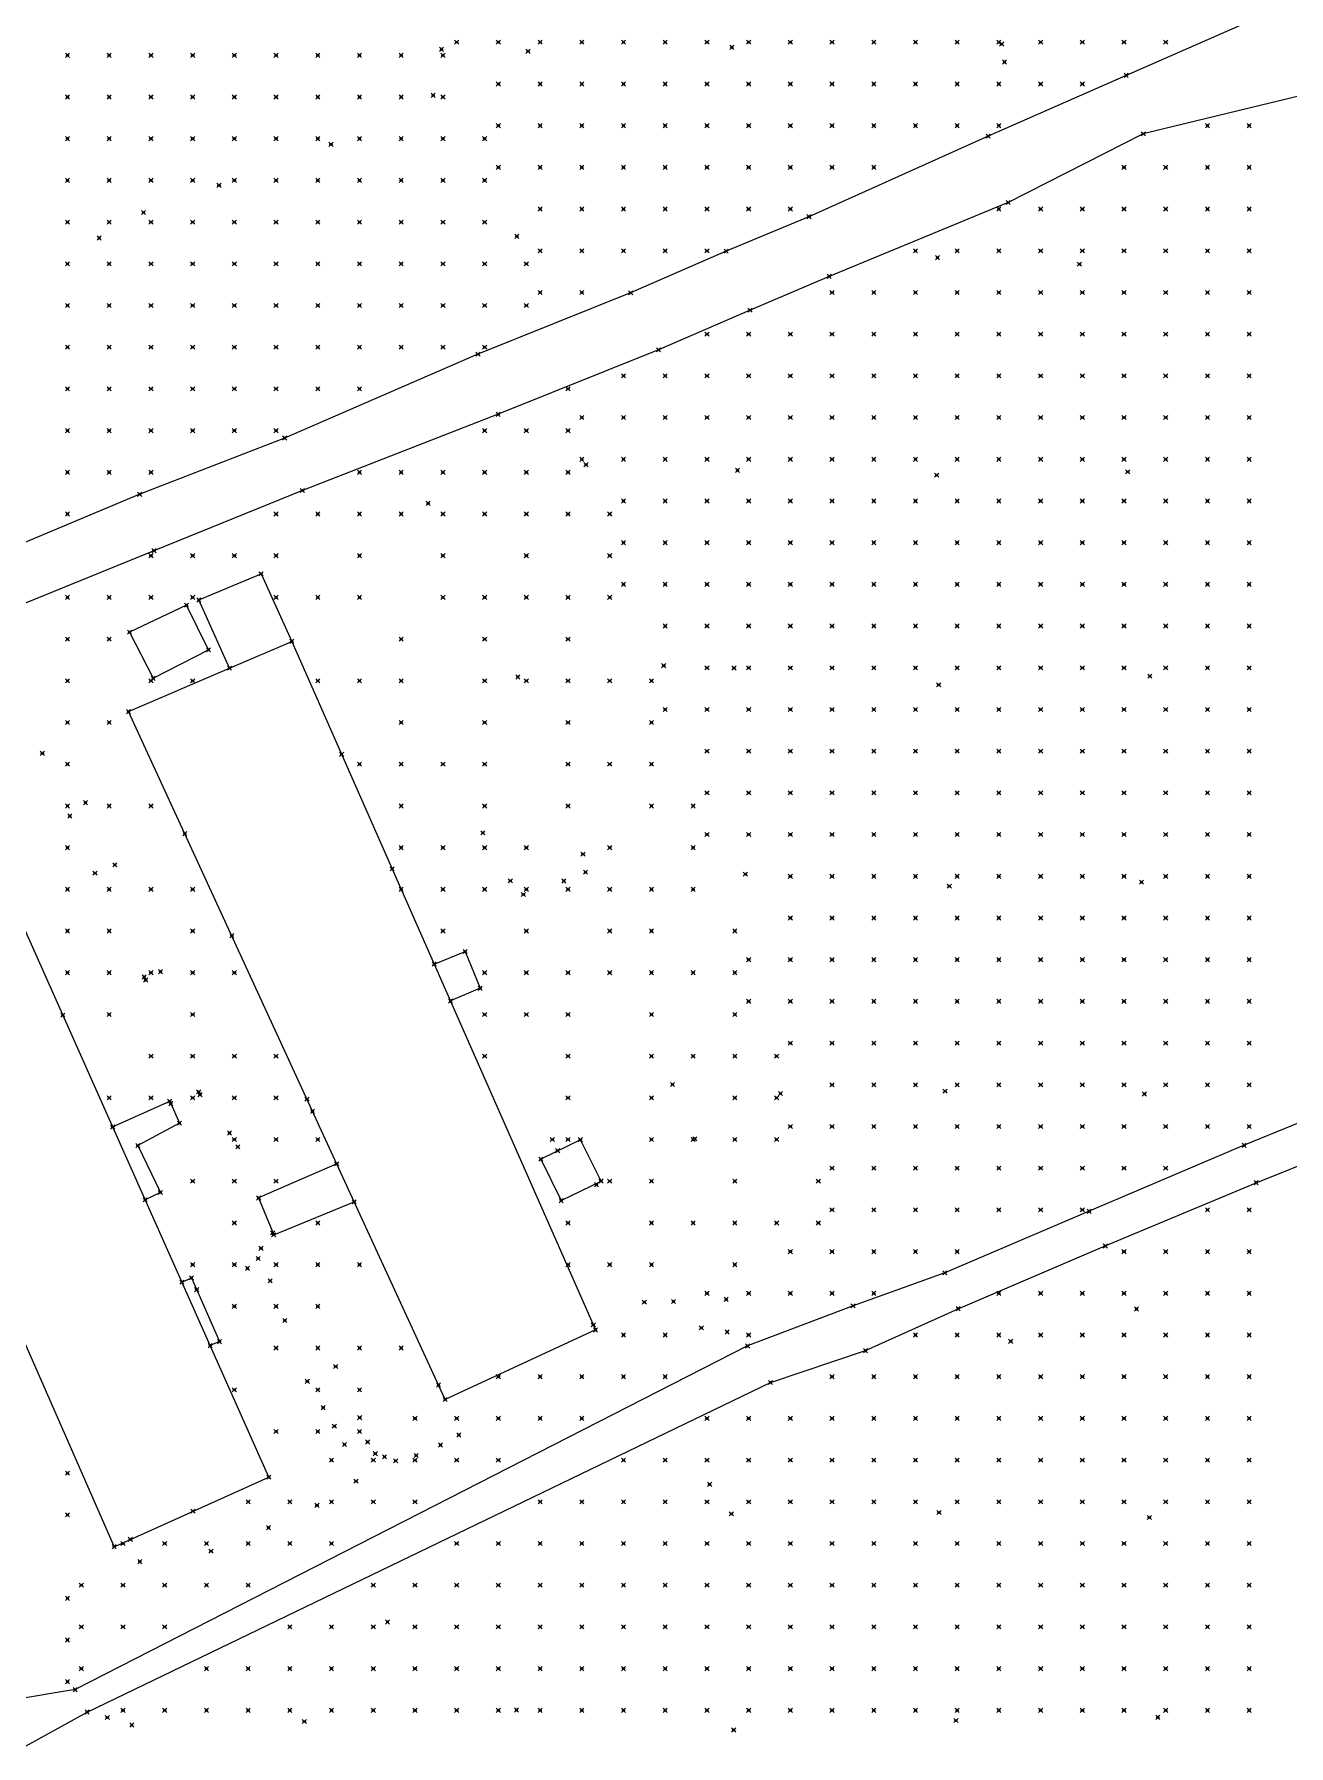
# Model space of a CAD drawing. Header units: metres. Extents: x 441556 to 446409, y 432338 to 461058.
# Drawn here: x 446062.6 to 446152.8, y 433407.8 to 433530.9 of the extents above; entities that cross this region are included whole.
import ezdxf

# ---------------------------------------------------------------- set-up
doc = ezdxf.new("R2010")
doc.units = ezdxf.units.M
doc.header["$MEASUREMENT"] = 0
doc.header["$PDMODE"] = 35
doc.header["$PDSIZE"] = 0.15
for name, color, linetype, lineweight in [('DTM-BRE-RevN_GRP_CAROSABIL', 2, 'Continuous', 0), ('DTM-BRE-RevN_GRP_CONSTRUCTIE', 2, 'Continuous', 0), ('DTM-BRE-RevN_GRP_DRUM DE PIATRA', 2, 'Continuous', 0), ('DTM-NOK-RevN_LIDAR_co_lidar', 91, 'Continuous', 0), ('DTM-NOK-RevN_RTK', 32, 'Continuous', 0)]:
    doc.layers.add(name, color=color, linetype=linetype, lineweight=lineweight)

msp = doc.modelspace()

# ---------------------------------------------------------------- linework, layer by layer
at = {"layer": 'DTM-BRE-RevN_GRP_CAROSABIL'}
for p, q in [((446152.78, 433533.081, 320.42), (446141.085, 433527.954, 319.983)), ((446141.085, 433527.954, 319.983), (446131.169, 433523.584, 319.761)), ((446153.689, 433526.509, 320.333), (446142.323, 433523.751, 320.071)), ((446131.169, 433523.584, 319.761), (446118.279, 433517.793, 319.62)), ((446142.323, 433523.751, 320.071), (446132.601, 433518.811, 319.765)), ((446132.601, 433518.811, 319.765), (446119.732, 433513.499, 319.668)), ((446118.279, 433517.793, 319.62), (446112.32, 433515.308, 319.664)), ((446112.32, 433515.308, 319.664), (446105.453, 433512.317, 319.567)), ((446119.732, 433513.499, 319.668), (446114.042, 433511.07, 319.699)), ((446105.453, 433512.317, 319.567), (446094.476, 433507.902, 319.47)), ((446114.042, 433511.07, 319.699), (446107.459, 433508.221, 319.541)), ((446094.476, 433507.902, 319.47), (446080.57, 433501.873, 319.484)), ((446107.459, 433508.221, 319.541), (446095.924, 433503.58, 319.531)), ((446095.924, 433503.58, 319.531), (446081.851, 433498.099, 319.513)), ((446080.57, 433501.873, 319.484), (446070.151, 433497.828, 319.414)), ((446070.151, 433497.828, 319.414), (446056.482, 433492.107, 319.415)), ((446081.851, 433498.099, 319.513), (446071.179, 433493.767, 319.433)), ((446071.179, 433493.767, 319.433), (446055.849, 433487.529, 319.432))]:
    msp.add_line(p, q, dxfattribs=at)
at = {"layer": 'DTM-BRE-RevN_GRP_CONSTRUCTIE'}
for p, q in [((446074.404, 433490.224, 319.239), (446078.88, 433492.11, 319.175)), ((446078.88, 433492.11, 319.175), (446081.089, 433487.245, 319.017)), ((446073.515, 433489.849, 319.417), (446069.412, 433487.913, 319.102)), ((446075.103, 433486.643, 319.142), (446073.515, 433489.849, 319.417)), ((446076.606, 433485.318, 319.212), (446074.404, 433490.224, 319.239)), ((446069.412, 433487.913, 319.102), (446071.12, 433484.594, 319.152)), ((446071.12, 433484.594, 319.152), (446075.103, 433486.643, 319.142)), ((446076.606, 433485.318, 319.212), (446081.089, 433487.245, 319.017)), ((446081.089, 433487.245, 319.017), (446102.931, 433437.721, 318.862)), ((446069.343, 433482.197, 319.017), (446076.606, 433485.318, 319.212)), ((446092.12, 433432.717, 319.007), (446069.343, 433482.197, 319.017)), ((446079.432, 433427.132, 318.917), (446057.241, 433476.927, 319.186)), ((446046.38, 433472.044, 319.017), (446068.315, 433422.134, 318.977)), ((446091.324, 433464.038, 318.88), (446093.553, 433464.946, 319.03)), ((446093.553, 433464.946, 319.03), (446094.631, 433462.298, 318.87)), ((446094.631, 433462.298, 318.87), (446092.496, 433461.382, 318.911)), ((446068.207, 433452.32, 318.968), (446072.307, 433454.171, 318.818)), ((446072.307, 433454.171, 318.818), (446073.017, 433452.596, 318.968)), ((446073.017, 433452.596, 318.968), (446070.019, 433450.981, 319.058)), ((446070.019, 433450.981, 319.058), (446071.636, 433447.611, 318.958)), ((446101.838, 433451.402, 319.011), (446098.993, 433450.007, 318.981)), ((446103.326, 433448.434, 319.151), (446101.838, 433451.402, 319.011)), ((446098.993, 433450.007, 318.981), (446100.454, 433447.026, 319.081)), ((446084.318, 433449.673, 319.321), (446078.702, 433447.215, 318.991)), ((446071.636, 433447.611, 318.958), (446070.541, 433447.084, 318.93)), ((446100.454, 433447.026, 319.081), (446103.326, 433448.434, 319.151)), ((446078.702, 433447.215, 318.991), (446079.786, 433444.567, 319.081)), ((446079.786, 433444.567, 319.081), (446085.578, 433446.935, 319.23)), ((446073.179, 433441.164, 319.078), (446073.873, 433441.469, 319.018)), ((446073.873, 433441.469, 319.018), (446075.888, 433436.883, 319.128)), ((446102.931, 433437.721, 318.862), (446092.12, 433432.717, 319.007)), ((446075.888, 433436.883, 319.128), (446075.216, 433436.594, 319.123)), ((446068.315, 433422.134, 318.977), (446079.432, 433427.132, 318.917))]:
    msp.add_line(p, q, dxfattribs=at)
at = {"layer": 'DTM-BRE-RevN_GRP_DRUM DE PIATRA'}
for p, q in [((446160.028, 433455.311, 319.243), (446149.573, 433451.001, 319.232)), ((446150.442, 433448.314, 319.228), (446161.612, 433452.781, 319.261)), ((446149.573, 433451.001, 319.232), (446138.432, 433446.254, 319.328)), ((446139.586, 433443.76, 319.334), (446150.442, 433448.314, 319.228)), ((446138.432, 433446.254, 319.328), (446128.055, 433441.825, 319.266)), ((446129.007, 433439.252, 319.262), (446139.586, 433443.76, 319.334)), ((446128.055, 433441.825, 319.266), (446121.451, 433439.455, 319.176)), ((446121.451, 433439.455, 319.176), (446113.865, 433436.569, 319.293)), ((446122.339, 433436.234, 319.216), (446129.007, 433439.252, 319.262)), ((446113.865, 433436.569, 319.293), (446065.508, 433411.851, 319.295)), ((446115.516, 433433.947, 319.263), (446122.339, 433436.234, 319.216)), ((446066.377, 433410.238, 319.343), (446115.516, 433433.947, 319.263)), ((446065.508, 433411.851, 319.295), (446061.074, 433411.107, 319.046)), ((446061.98, 433407.814, 319.103), (446066.377, 433410.238, 319.343))]:
    msp.add_line(p, q, dxfattribs=at)
at = {"layer": 'DTM-NOK-RevN_LIDAR_co_lidar'}
for p in [(446092.946, 433530.339, 319.04), (446095.945, 433530.339, 319.088), (446098.945, 433530.339, 318.973), (446101.944, 433530.339, 318.88), (446104.944, 433530.339, 318.918), (446107.943, 433530.339, 319.019), (446110.942, 433530.339, 319.17), (446113.942, 433530.339, 319.299), (446116.941, 433530.339, 319.461), (446119.94, 433530.339, 319.533), (446122.94, 433530.339, 319.569), (446125.939, 433530.339, 319.65), (446128.939, 433530.339, 319.872), (446131.938, 433530.339, 320.017), (446134.937, 433530.339, 320.144), (446137.937, 433530.339, 320.24), (446140.936, 433530.339, 320.235), (446143.936, 433530.339, 320.219), (446064.961, 433529.401, 319.154), (446067.96, 433529.401, 319.178), (446070.96, 433529.401, 319.145), (446073.959, 433529.401, 319.155), (446076.959, 433529.401, 319.183), (446079.958, 433529.401, 319.068), (446082.957, 433529.401, 318.947), (446085.957, 433529.401, 318.962), (446088.956, 433529.401, 318.969), (446091.956, 433529.401, 318.978), (446095.945, 433527.34, 318.968), (446098.945, 433527.34, 318.897), (446101.944, 433527.34, 318.896), (446104.944, 433527.34, 318.891), (446107.943, 433527.34, 319.087), (446110.942, 433527.34, 319.214), (446113.942, 433527.34, 319.326), (446116.941, 433527.34, 319.395), (446119.94, 433527.34, 319.423), (446122.94, 433527.34, 319.579), (446125.939, 433527.34, 319.691), (446128.939, 433527.34, 319.967), (446131.938, 433527.34, 320.157), (446134.937, 433527.34, 320.192), (446137.937, 433527.34, 320.061), (446064.961, 433526.401, 319.113), (446067.96, 433526.401, 319.096), (446070.96, 433526.401, 319.079), (446073.959, 433526.401, 319.083), (446076.959, 433526.401, 319.09), (446079.958, 433526.401, 318.964), (446082.957, 433526.401, 318.844), (446085.957, 433526.401, 318.854), (446088.956, 433526.401, 318.863), (446091.956, 433526.401, 318.871), (446095.945, 433524.341, 318.906), (446098.945, 433524.341, 318.952), (446101.944, 433524.341, 318.991), (446104.944, 433524.341, 318.972), (446107.943, 433524.341, 319.106), (446110.942, 433524.341, 319.207), (446113.942, 433524.341, 319.416), (446116.941, 433524.341, 319.51), (446119.94, 433524.341, 319.602), (446122.94, 433524.341, 319.91), (446125.939, 433524.341, 319.921), (446128.939, 433524.341, 319.895), (446131.938, 433524.341, 319.827), (446146.935, 433524.341, 320.148), (446149.934, 433524.341, 320.216), (446064.961, 433523.402, 319.045), (446067.96, 433523.402, 319.008), (446070.96, 433523.402, 318.986), (446073.959, 433523.402, 318.99), (446076.959, 433523.402, 318.993), (446079.958, 433523.402, 318.895), (446082.957, 433523.402, 318.768), (446085.957, 433523.402, 318.763), (446088.956, 433523.402, 318.778), (446091.956, 433523.402, 318.799), (446094.955, 433523.402, 318.885), (446095.945, 433521.341, 318.966), (446098.945, 433521.341, 319.03), (446101.944, 433521.341, 319.085), (446104.944, 433521.341, 319.103), (446107.943, 433521.341, 319.148), (446110.942, 433521.341, 319.246), (446113.942, 433521.341, 319.564), (446116.941, 433521.341, 319.816), (446119.94, 433521.341, 319.793), (446122.94, 433521.341, 319.943), (446140.936, 433521.341, 319.911), (446143.936, 433521.341, 320.027), (446146.935, 433521.341, 320.195), (446149.934, 433521.341, 320.358), (446064.961, 433520.403, 319.003), (446067.96, 433520.403, 318.945), (446070.96, 433520.403, 318.89), (446073.959, 433520.403, 318.907), (446076.959, 433520.403, 318.939), (446079.958, 433520.403, 318.893), (446082.957, 433520.403, 318.801), (446085.957, 433520.403, 318.783), (446088.956, 433520.403, 318.807), (446091.956, 433520.403, 318.845), (446094.955, 433520.403, 318.951), (446064.961, 433517.403, 318.863), (446067.96, 433517.403, 318.859), (446070.96, 433517.403, 318.849), (446073.959, 433517.403, 318.891), (446076.959, 433517.403, 318.92), (446079.958, 433517.403, 318.921), (446082.957, 433517.403, 318.904), (446085.957, 433517.403, 318.923), (446088.956, 433517.403, 318.978), (446091.956, 433517.403, 318.984), (446094.955, 433517.403, 318.992), (446098.945, 433518.342, 319.011), (446101.944, 433518.342, 319.076), (446104.944, 433518.342, 319.256), (446107.943, 433518.342, 319.378), (446110.942, 433518.342, 319.582), (446113.942, 433518.342, 319.739), (446116.941, 433518.342, 319.759), (446131.938, 433518.342, 319.755), (446134.937, 433518.342, 319.784), (446137.937, 433518.342, 319.751), (446140.936, 433518.342, 319.743), (446143.936, 433518.342, 319.925), (446146.935, 433518.342, 319.872), (446149.934, 433518.342, 320.092), (446098.945, 433515.342, 319.13), (446101.944, 433515.342, 319.352), (446104.944, 433515.342, 319.541), (446107.943, 433515.342, 319.657), (446110.942, 433515.342, 319.673), (446125.939, 433515.342, 319.731), (446128.939, 433515.342, 319.707), (446131.938, 433515.342, 319.753), (446134.937, 433515.342, 319.638), (446137.937, 433515.342, 319.429), (446140.936, 433515.342, 319.463), (446143.936, 433515.342, 319.561), (446146.935, 433515.342, 319.543), (446149.934, 433515.342, 319.458), (446064.961, 433514.404, 318.743), (446067.96, 433514.404, 318.802), (446070.96, 433514.404, 318.849), (446073.959, 433514.404, 318.901), (446076.959, 433514.404, 318.961), (446079.958, 433514.404, 318.991), (446082.957, 433514.404, 318.995), (446085.957, 433514.404, 319.027), (446088.956, 433514.404, 319.14), (446091.956, 433514.404, 319.173), (446094.955, 433514.404, 319.2), (446097.954, 433514.404, 319.276), (446098.945, 433512.343, 319.565), (446101.944, 433512.343, 319.627), (446119.94, 433512.343, 319.672), (446122.94, 433512.343, 319.703), (446125.939, 433512.343, 319.768), (446128.939, 433512.343, 319.642), (446131.938, 433512.343, 319.509), (446134.937, 433512.343, 319.414), (446137.937, 433512.343, 319.406), (446140.936, 433512.343, 319.425), (446143.936, 433512.343, 319.492), (446146.935, 433512.343, 319.399), (446149.934, 433512.343, 319.352), (446064.961, 433511.404, 318.776), (446067.96, 433511.404, 318.835), (446070.96, 433511.404, 318.886), (446073.959, 433511.404, 318.92), (446076.959, 433511.404, 318.986), (446079.958, 433511.404, 319.049), (446082.957, 433511.404, 319.043), (446085.957, 433511.404, 319.172), (446088.956, 433511.404, 319.438), (446091.956, 433511.404, 319.569), (446094.955, 433511.404, 319.61), (446097.954, 433511.404, 319.598), (446110.942, 433509.344, 319.641), (446113.942, 433509.344, 319.717), (446116.941, 433509.344, 319.706), (446119.94, 433509.344, 319.669), (446122.94, 433509.344, 319.573), (446125.939, 433509.344, 319.436), (446128.939, 433509.344, 319.431), (446131.938, 433509.344, 319.428), (446134.937, 433509.344, 319.444), (446137.937, 433509.344, 319.588), (446140.936, 433509.344, 319.592), (446143.936, 433509.344, 319.505), (446146.935, 433509.344, 319.4), (446149.934, 433509.344, 319.329), (446064.961, 433508.405, 318.839), (446067.96, 433508.405, 318.892), (446070.96, 433508.405, 318.906), (446073.959, 433508.405, 318.989), (446076.959, 433508.405, 319.133), (446079.958, 433508.405, 319.27), (446082.957, 433508.405, 319.378), (446085.957, 433508.405, 319.604), (446088.956, 433508.405, 319.712), (446091.956, 433508.405, 319.681), (446094.955, 433508.405, 319.659), (446104.944, 433506.344, 319.531), (446107.943, 433506.344, 319.528), (446110.942, 433506.344, 319.669), (446113.942, 433506.344, 319.728), (446116.941, 433506.344, 319.596), (446119.94, 433506.344, 319.489), (446122.94, 433506.344, 319.374), (446125.939, 433506.344, 319.3), (446128.939, 433506.344, 319.309), (446131.938, 433506.344, 319.393), (446134.937, 433506.344, 319.474), (446137.937, 433506.344, 319.43), (446140.936, 433506.344, 319.429), (446143.936, 433506.344, 319.444), (446146.935, 433506.344, 319.45), (446149.934, 433506.344, 319.433), (446064.961, 433505.406, 318.979), (446067.96, 433505.406, 319.022), (446070.96, 433505.406, 318.993), (446073.959, 433505.406, 319.237), (446076.959, 433505.406, 319.504), (446079.958, 433505.406, 319.559), (446082.957, 433505.406, 319.637), (446085.957, 433505.406, 319.735), (446100.954, 433505.406, 319.572), (446101.944, 433503.345, 319.538), (446104.944, 433503.345, 319.482), (446107.943, 433503.345, 319.398), (446110.942, 433503.345, 319.415), (446113.942, 433503.345, 319.527), (446116.941, 433503.345, 319.468), (446119.94, 433503.345, 319.43), (446122.94, 433503.345, 319.311), (446125.939, 433503.345, 319.238), (446128.939, 433503.345, 319.202), (446131.938, 433503.345, 319.249), (446134.937, 433503.345, 319.417), (446137.937, 433503.345, 319.386), (446140.936, 433503.345, 319.465), (446143.936, 433503.345, 319.469), (446146.935, 433503.345, 319.465), (446149.934, 433503.345, 319.383), (446064.961, 433502.406, 319.076), (446067.96, 433502.406, 319.144), (446070.96, 433502.406, 319.165), (446073.959, 433502.406, 319.386), (446076.959, 433502.406, 319.576), (446079.958, 433502.406, 319.563), (446094.955, 433502.406, 319.525), (446097.954, 433502.406, 319.514), (446100.954, 433502.406, 319.489), (446101.944, 433500.346, 319.361), (446104.944, 433500.346, 319.251), (446107.943, 433500.346, 319.258), (446110.942, 433500.346, 319.298), (446113.942, 433500.346, 319.371), (446116.941, 433500.346, 319.343), (446119.94, 433500.346, 319.383), (446122.94, 433500.346, 319.278), (446125.939, 433500.346, 319.2), (446128.939, 433500.346, 319.214), (446131.938, 433500.346, 319.236), (446134.937, 433500.346, 319.319), (446137.937, 433500.346, 319.418), (446140.936, 433500.346, 319.471), (446143.936, 433500.346, 319.487), (446146.935, 433500.346, 319.4), (446149.934, 433500.346, 319.329), (446064.961, 433499.407, 319.199), (446067.96, 433499.407, 319.318), (446070.96, 433499.407, 319.34), (446085.957, 433499.407, 319.509), (446088.956, 433499.407, 319.514), (446091.956, 433499.407, 319.484), (446094.955, 433499.407, 319.464), (446097.954, 433499.407, 319.435), (446100.954, 433499.407, 319.34), (446064.961, 433496.408, 319.379), (446079.958, 433496.408, 319.41), (446082.957, 433496.408, 319.445), (446085.957, 433496.408, 319.428), (446088.956, 433496.408, 319.46), (446091.956, 433496.408, 319.45), (446094.955, 433496.408, 319.364), (446097.954, 433496.408, 319.273), (446100.954, 433496.408, 319.181), (446103.953, 433496.408, 319.134), (446104.944, 433497.346, 319.139), (446107.943, 433497.346, 319.203), (446110.942, 433497.346, 319.24), (446113.942, 433497.346, 319.296), (446116.941, 433497.346, 319.334), (446119.94, 433497.346, 319.358), (446122.94, 433497.346, 319.201), (446125.939, 433497.346, 319.166), (446128.939, 433497.346, 319.208), (446131.938, 433497.346, 319.317), (446134.937, 433497.346, 319.393), (446137.937, 433497.346, 319.412), (446140.936, 433497.346, 319.49), (446143.936, 433497.346, 319.463), (446146.935, 433497.346, 319.345), (446149.934, 433497.346, 319.265), (446104.944, 433494.347, 319.123), (446107.943, 433494.347, 319.203), (446110.942, 433494.347, 319.267), (446113.942, 433494.347, 319.255), (446116.941, 433494.347, 319.221), (446119.94, 433494.347, 319.179), (446122.94, 433494.347, 319.162), (446125.939, 433494.347, 319.154), (446128.939, 433494.347, 319.195), (446131.938, 433494.347, 319.265), (446134.937, 433494.347, 319.288), (446137.937, 433494.347, 319.31), (446140.936, 433494.347, 319.369), (446143.936, 433494.347, 319.37), (446146.935, 433494.347, 319.271), (446149.934, 433494.347, 319.133), (446070.96, 433493.408, 319.376), (446073.959, 433493.408, 319.325), (446076.959, 433493.408, 319.304), (446079.958, 433493.408, 319.301), (446085.957, 433493.408, 319.299), (446091.956, 433493.408, 319.34), (446097.954, 433493.408, 319.149), (446103.953, 433493.408, 319.125), (446064.961, 433490.409, 319.348), (446067.96, 433490.409, 319.332), (446070.96, 433490.409, 319.327), (446073.959, 433490.409, 319.379), (446079.958, 433490.409, 319.286), (446082.957, 433490.409, 319.199), (446085.957, 433490.409, 319.187), (446091.956, 433490.409, 319.207), (446094.955, 433490.409, 319.208), (446097.954, 433490.409, 319.118), (446100.954, 433490.409, 319.086), (446103.953, 433490.409, 319.138), (446104.944, 433491.347, 319.169), (446107.943, 433491.347, 319.233), (446110.942, 433491.347, 319.251), (446113.942, 433491.347, 319.263), (446116.941, 433491.347, 319.187), (446119.94, 433491.347, 319.171), (446122.94, 433491.347, 319.185), (446125.939, 433491.347, 319.161), (446128.939, 433491.347, 319.161), (446131.938, 433491.347, 319.191), (446134.937, 433491.347, 319.194), (446137.937, 433491.347, 319.217), (446140.936, 433491.347, 319.26), (446143.936, 433491.347, 319.247), (446146.935, 433491.347, 319.138), (446149.934, 433491.347, 319.037), (446107.943, 433488.348, 319.128), (446110.942, 433488.348, 319.126), (446113.942, 433488.348, 319.232), (446116.941, 433488.348, 319.22), (446119.94, 433488.348, 319.217), (446122.94, 433488.348, 319.198), (446125.939, 433488.348, 319.14), (446128.939, 433488.348, 319.113), (446131.938, 433488.348, 319.139), (446134.937, 433488.348, 319.111), (446137.937, 433488.348, 319.094), (446140.936, 433488.348, 319.133), (446143.936, 433488.348, 319.075), (446146.935, 433488.348, 319.082), (446149.934, 433488.348, 319.035), (446064.961, 433487.409, 319.32), (446067.96, 433487.409, 319.327), (446088.956, 433487.409, 319.141), (446094.955, 433487.409, 319.255), (446100.954, 433487.409, 319.058), (446110.942, 433485.349, 319.109), (446113.942, 433485.349, 319.248), (446116.941, 433485.349, 319.275), (446119.94, 433485.349, 319.235), (446122.94, 433485.349, 319.187), (446125.939, 433485.349, 319.112), (446128.939, 433485.349, 319.064), (446131.938, 433485.349, 319.053), (446134.937, 433485.349, 319.063), (446137.937, 433485.349, 319.033), (446140.936, 433485.349, 319.028), (446143.936, 433485.349, 319.029), (446146.935, 433485.349, 319.043), (446149.934, 433485.349, 319.046), (446064.961, 433484.41, 319.352), (446070.96, 433484.41, 319.338), (446073.959, 433484.41, 319.301), (446082.957, 433484.41, 319.252), (446085.957, 433484.41, 319.283), (446088.956, 433484.41, 319.198), (446094.955, 433484.41, 319.286), (446097.954, 433484.41, 319.188), (446100.954, 433484.41, 319.06), (446103.953, 433484.41, 319.014), (446106.952, 433484.41, 318.998), (446107.943, 433482.349, 318.977), (446110.942, 433482.349, 319.083), (446113.942, 433482.349, 319.244), (446116.941, 433482.349, 319.333), (446119.94, 433482.349, 319.279), (446122.94, 433482.349, 319.253), (446125.939, 433482.349, 319.17), (446128.939, 433482.349, 319.058), (446131.938, 433482.349, 319.003), (446134.937, 433482.349, 319.032), (446137.937, 433482.349, 319.02), (446140.936, 433482.349, 318.978), (446143.936, 433482.349, 318.979), (446146.935, 433482.349, 318.948), (446149.934, 433482.349, 319.044), (446064.961, 433481.411, 319.367), (446067.96, 433481.411, 319.367), (446088.956, 433481.411, 319.295), (446094.955, 433481.411, 319.163), (446100.954, 433481.411, 319.001), (446106.952, 433481.411, 318.954), (446110.942, 433479.35, 319.003), (446113.942, 433479.35, 319.174), (446116.941, 433479.35, 319.325), (446119.94, 433479.35, 319.334), (446122.94, 433479.35, 319.29), (446125.939, 433479.35, 319.261), (446128.939, 433479.35, 319.156), (446131.938, 433479.35, 319.027), (446134.937, 433479.35, 319.006), (446137.937, 433479.35, 319.025), (446140.936, 433479.35, 318.939), (446143.936, 433479.35, 318.937), (446146.935, 433479.35, 318.963), (446149.934, 433479.35, 319.028), (446064.961, 433478.411, 319.353), (446085.957, 433478.411, 319.223), (446088.956, 433478.411, 319.198), (446091.956, 433478.411, 319.118), (446094.955, 433478.411, 319.066), (446100.954, 433478.411, 319.019), (446103.953, 433478.411, 318.901), (446106.952, 433478.411, 318.938), (446064.961, 433475.412, 319.301), (446067.96, 433475.412, 319.27), (446070.96, 433475.412, 319.278), (446088.956, 433475.412, 319.078), (446094.955, 433475.412, 319.161), (446100.954, 433475.412, 319.22), (446106.952, 433475.412, 318.944), (446109.952, 433475.412, 318.971), (446110.942, 433476.35, 318.979), (446113.942, 433476.35, 319.165), (446116.941, 433476.35, 319.33), (446119.94, 433476.35, 319.368), (446122.94, 433476.35, 319.329), (446125.939, 433476.35, 319.302), (446128.939, 433476.35, 319.234), (446131.938, 433476.35, 319.058), (446134.937, 433476.35, 319.002), (446137.937, 433476.35, 318.986), (446140.936, 433476.35, 318.976), (446143.936, 433476.35, 318.948), (446146.935, 433476.35, 318.96), (446149.934, 433476.35, 318.989), (446110.942, 433473.351, 319.01), (446113.942, 433473.351, 319.169), (446116.941, 433473.351, 319.348), (446119.94, 433473.351, 319.381), (446122.94, 433473.351, 319.401), (446125.939, 433473.351, 319.317), (446128.939, 433473.351, 319.25), (446131.938, 433473.351, 319.126), (446134.937, 433473.351, 319.089), (446137.937, 433473.351, 319.022), (446140.936, 433473.351, 319.03), (446143.936, 433473.351, 318.95), (446146.935, 433473.351, 318.977), (446149.934, 433473.351, 319.004), (446064.961, 433472.412, 319.26), (446088.956, 433472.412, 319.089), (446091.956, 433472.412, 319.107), (446094.955, 433472.412, 319.206), (446097.954, 433472.412, 319.273), (446103.953, 433472.412, 319.09), (446109.952, 433472.412, 318.998), (446064.961, 433469.413, 319.299), (446067.96, 433469.413, 319.273), (446070.96, 433469.413, 319.303), (446073.959, 433469.413, 319.364), (446088.956, 433469.413, 319.149), (446091.956, 433469.413, 319.093), (446094.955, 433469.413, 319.151), (446097.954, 433469.413, 319.161), (446100.954, 433469.413, 319.212), (446103.953, 433469.413, 319.14), (446106.952, 433469.413, 318.972), (446109.952, 433469.413, 318.979), (446116.941, 433470.352, 319.243), (446119.94, 433470.352, 319.405), (446122.94, 433470.352, 319.453), (446125.939, 433470.352, 319.363), (446128.939, 433470.352, 319.259), (446131.938, 433470.352, 319.201), (446134.937, 433470.352, 319.133), (446137.937, 433470.352, 319.038), (446140.936, 433470.352, 318.986), (446143.936, 433470.352, 318.955), (446146.935, 433470.352, 318.968), (446149.934, 433470.352, 318.998), (446116.941, 433467.352, 319.202), (446119.94, 433467.352, 319.344), (446122.94, 433467.352, 319.472), (446125.939, 433467.352, 319.379), (446128.939, 433467.352, 319.323), (446131.938, 433467.352, 319.251), (446134.937, 433467.352, 319.099), (446137.937, 433467.352, 319.034), (446140.936, 433467.352, 318.945), (446143.936, 433467.352, 318.965), (446146.935, 433467.352, 318.968), (446149.934, 433467.352, 319.024), (446064.961, 433466.414, 319.359), (446067.96, 433466.414, 319.342), (446073.959, 433466.414, 319.366), (446091.956, 433466.414, 319.183), (446097.954, 433466.414, 319.187), (446103.953, 433466.414, 319.234), (446106.952, 433466.414, 319.033), (446112.951, 433466.414, 319.068), (446113.942, 433464.353, 319.081), (446116.941, 433464.353, 319.139), (446119.94, 433464.353, 319.256), (446122.94, 433464.353, 319.4), (446125.939, 433464.353, 319.409), (446128.939, 433464.353, 319.324), (446131.938, 433464.353, 319.282), (446134.937, 433464.353, 319.159), (446137.937, 433464.353, 319.06), (446140.936, 433464.353, 318.959), (446143.936, 433464.353, 318.922), (446146.935, 433464.353, 319.005), (446149.934, 433464.353, 319.062), (446064.961, 433463.414, 319.349), (446067.96, 433463.414, 319.369), (446070.96, 433463.414, 319.359), (446073.959, 433463.414, 319.395), (446076.959, 433463.414, 319.397), (446094.955, 433463.414, 319.314), (446097.954, 433463.414, 319.206), (446100.954, 433463.414, 319.217), (446103.953, 433463.414, 319.272), (446106.952, 433463.414, 319.155), (446109.952, 433463.414, 319.03), (446112.951, 433463.414, 319.046), (446113.942, 433461.354, 319.053), (446116.941, 433461.354, 319.144), (446119.94, 433461.354, 319.186), (446122.94, 433461.354, 319.308), (446125.939, 433461.354, 319.368), (446128.939, 433461.354, 319.334), (446131.938, 433461.354, 319.405), (446134.937, 433461.354, 319.345), (446137.937, 433461.354, 319.096), (446140.936, 433461.354, 318.984), (446143.936, 433461.354, 318.932), (446146.935, 433461.354, 319.022), (446149.934, 433461.354, 319.101), (446067.96, 433460.415, 319.344), (446073.959, 433460.415, 319.387), (446094.955, 433460.415, 319.347), (446097.954, 433460.415, 319.193), (446100.954, 433460.415, 319.188), (446106.952, 433460.415, 319.281), (446112.951, 433460.415, 319.08), (446116.941, 433458.354, 319.157), (446119.94, 433458.354, 319.162), (446122.94, 433458.354, 319.166), (446125.939, 433458.354, 319.246), (446128.939, 433458.354, 319.313), (446131.938, 433458.354, 319.392), (446134.937, 433458.354, 319.363), (446137.937, 433458.354, 319.095), (446140.936, 433458.354, 319), (446143.936, 433458.354, 319.015), (446146.935, 433458.354, 319.074), (446149.934, 433458.354, 319.109), (446070.96, 433457.416, 319.356), (446073.959, 433457.416, 319.334), (446076.959, 433457.416, 319.35), (446079.958, 433457.416, 319.4), (446094.955, 433457.416, 319.311), (446100.954, 433457.416, 319.176), (446106.952, 433457.416, 319.302), (446109.952, 433457.416, 319.275), (446112.951, 433457.416, 319.183), (446115.951, 433457.416, 319.14), (446119.94, 433455.355, 319.117), (446122.94, 433455.355, 319.114), (446125.939, 433455.355, 319.132), (446128.939, 433455.355, 319.226), (446131.938, 433455.355, 319.31), (446134.937, 433455.355, 319.289), (446137.937, 433455.355, 319.145), (446140.936, 433455.355, 319.034), (446143.936, 433455.355, 319.068), (446146.935, 433455.355, 319.125), (446149.934, 433455.355, 319.172), (446067.96, 433454.416, 319.312), (446070.96, 433454.416, 319.335), (446073.959, 433454.416, 319.35), (446076.959, 433454.416, 319.336), (446079.958, 433454.416, 319.381), (446100.954, 433454.416, 319.202), (446106.952, 433454.416, 319.247), (446112.951, 433454.416, 319.26), (446115.951, 433454.416, 319.136), (446116.941, 433452.355, 319.105), (446119.94, 433452.355, 319.101), (446122.94, 433452.355, 319.118), (446125.939, 433452.355, 319.084), (446128.939, 433452.355, 319.243), (446131.938, 433452.355, 319.274), (446134.937, 433452.355, 319.25), (446137.937, 433452.355, 319.221), (446140.936, 433452.355, 319.139), (446143.936, 433452.355, 319.171), (446146.935, 433452.355, 319.176), (446149.934, 433452.355, 319.204), (446076.959, 433451.417, 319.325), (446079.958, 433451.417, 319.374), (446082.957, 433451.417, 319.452), (446100.954, 433451.417, 319.258), (446106.952, 433451.417, 319.286), (446109.952, 433451.417, 319.386), (446112.951, 433451.417, 319.315), (446115.951, 433451.417, 319.157), (446073.959, 433448.417, 319.31), (446076.959, 433448.417, 319.308), (446079.958, 433448.417, 319.383), (446103.953, 433448.417, 319.327), (446106.952, 433448.417, 319.321), (446112.951, 433448.417, 319.365), (446118.95, 433448.417, 319.093), (446119.94, 433449.356, 319.101), (446122.94, 433449.356, 319.136), (446125.939, 433449.356, 319.149), (446128.939, 433449.356, 319.223), (446131.938, 433449.356, 319.301), (446134.937, 433449.356, 319.291), (446137.937, 433449.356, 319.209), (446140.936, 433449.356, 319.198), (446143.936, 433449.356, 319.238), (446119.94, 433446.357, 319.068), (446122.94, 433446.357, 319.136), (446125.939, 433446.357, 319.203), (446128.939, 433446.357, 319.275), (446131.938, 433446.357, 319.27), (446134.937, 433446.357, 319.278), (446137.937, 433446.357, 319.238), (446146.935, 433446.357, 319.155), (446149.934, 433446.357, 319.135), (446076.959, 433445.418, 319.387), (446082.957, 433445.418, 319.49), (446100.954, 433445.418, 319.392), (446106.952, 433445.418, 319.277), (446109.952, 433445.418, 319.316), (446112.951, 433445.418, 319.397), (446115.951, 433445.418, 319.291), (446118.95, 433445.418, 319.126), (446073.959, 433442.419, 319.382), (446076.959, 433442.419, 319.435), (446079.958, 433442.419, 319.375), (446082.957, 433442.419, 319.392), (446085.957, 433442.419, 319.557), (446100.954, 433442.419, 319.357), (446103.953, 433442.419, 319.389), (446106.952, 433442.419, 319.321), (446112.951, 433442.419, 319.372), (446116.941, 433443.357, 319.286), (446119.94, 433443.357, 319.122), (446122.94, 433443.357, 319.172), (446125.939, 433443.357, 319.257), (446128.939, 433443.357, 319.306), (446140.936, 433443.357, 319.217), (446143.936, 433443.357, 319.216), (446146.935, 433443.357, 319.199), (446149.934, 433443.357, 319.181), (446110.942, 433440.358, 319.261), (446113.942, 433440.358, 319.336), (446116.941, 433440.358, 319.258), (446119.94, 433440.358, 319.186), (446122.94, 433440.358, 319.197), (446131.938, 433440.358, 319.257), (446134.937, 433440.358, 319.309), (446137.937, 433440.358, 319.242), (446140.936, 433440.358, 319.199), (446143.936, 433440.358, 319.243), (446146.935, 433440.358, 319.25), (446149.934, 433440.358, 319.164), (446076.959, 433439.419, 319.439), (446079.958, 433439.419, 319.393), (446082.957, 433439.419, 319.347), (446104.944, 433437.358, 319.187), (446107.943, 433437.358, 319.183), (446113.942, 433437.358, 319.214), (446125.939, 433437.358, 319.259), (446128.939, 433437.358, 319.22), (446131.938, 433437.358, 319.24), (446134.937, 433437.358, 319.297), (446137.937, 433437.358, 319.216), (446140.936, 433437.358, 319.247), (446143.936, 433437.358, 319.262), (446146.935, 433437.358, 319.223), (446149.934, 433437.358, 319.15), (446079.958, 433436.42, 319.423), (446082.957, 433436.42, 319.382), (446085.957, 433436.42, 319.395), (446088.956, 433436.42, 319.404), (446095.945, 433434.359, 319.41), (446098.945, 433434.359, 319.369), (446101.944, 433434.359, 319.278), (446104.944, 433434.359, 319.12), (446107.943, 433434.359, 319.085), (446119.94, 433434.359, 319.249), (446122.94, 433434.359, 319.316), (446125.939, 433434.359, 319.275), (446128.939, 433434.359, 319.138), (446131.938, 433434.359, 319.072), (446134.937, 433434.359, 319.285), (446137.937, 433434.359, 319.328), (446140.936, 433434.359, 319.262), (446143.936, 433434.359, 319.224), (446146.935, 433434.359, 319.181), (446149.934, 433434.359, 319.048), (446076.959, 433433.42, 319.387), (446082.957, 433433.42, 319.404), (446085.957, 433433.42, 319.388), (446089.947, 433431.36, 319.442), (446092.946, 433431.36, 319.391), (446095.945, 433431.36, 319.38), (446098.945, 433431.36, 319.243), (446101.944, 433431.36, 319.224), (446110.942, 433431.36, 319.173), (446113.942, 433431.36, 319.257), (446116.941, 433431.36, 319.289), (446119.94, 433431.36, 319.428), (446122.94, 433431.36, 319.419), (446125.939, 433431.36, 319.307), (446128.939, 433431.36, 319.157), (446131.938, 433431.36, 319.098), (446134.937, 433431.36, 319.162), (446137.937, 433431.36, 319.287), (446140.936, 433431.36, 319.232), (446143.936, 433431.36, 319.184), (446146.935, 433431.36, 319.175), (446149.934, 433431.36, 319.037), (446079.958, 433430.421, 319.376), (446082.957, 433430.421, 319.413), (446085.957, 433430.421, 319.399), (446064.961, 433427.422, 319.251), (446083.948, 433428.36, 319.413), (446086.947, 433428.36, 319.353), (446089.947, 433428.36, 319.293), (446092.946, 433428.36, 319.19), (446095.945, 433428.36, 319.277), (446104.944, 433428.36, 319.192), (446107.943, 433428.36, 319.234), (446110.942, 433428.36, 319.246), (446113.942, 433428.36, 319.343), (446116.941, 433428.36, 319.421), (446119.94, 433428.36, 319.415), (446122.94, 433428.36, 319.331), (446125.939, 433428.36, 319.258), (446128.939, 433428.36, 319.184), (446131.938, 433428.36, 319.042), (446134.937, 433428.36, 319.063), (446137.937, 433428.36, 319.216), (446140.936, 433428.36, 319.194), (446143.936, 433428.36, 319.164), (446146.935, 433428.36, 319.178), (446149.934, 433428.36, 319.058), (446077.949, 433425.361, 319.429), (446080.948, 433425.361, 319.305), (446083.948, 433425.361, 319.334), (446086.947, 433425.361, 319.245), (446089.947, 433425.361, 319.231), (446098.945, 433425.361, 319.24), (446101.944, 433425.361, 319.245), (446104.944, 433425.361, 319.3), (446107.943, 433425.361, 319.392), (446110.942, 433425.361, 319.383), (446113.942, 433425.361, 319.407), (446116.941, 433425.361, 319.401), (446119.94, 433425.361, 319.342), (446122.94, 433425.361, 319.275), (446125.939, 433425.361, 319.204), (446128.939, 433425.361, 319.14), (446131.938, 433425.361, 319.091), (446134.937, 433425.361, 319.041), (446137.937, 433425.361, 319.089), (446140.936, 433425.361, 319.183), (446143.936, 433425.361, 319.151), (446146.935, 433425.361, 319.139), (446149.934, 433425.361, 319.097), (446064.961, 433424.422, 319.255), (446068.951, 433422.362, 319.271), (446071.95, 433422.362, 319.321), (446074.95, 433422.362, 319.331), (446077.949, 433422.362, 319.216), (446080.948, 433422.362, 319.259), (446083.948, 433422.362, 319.305), (446092.946, 433422.362, 319.236), (446095.945, 433422.362, 319.232), (446098.945, 433422.362, 319.29), (446101.944, 433422.362, 319.346), (446104.944, 433422.362, 319.41), (446107.943, 433422.362, 319.356), (446110.942, 433422.362, 319.301), (446113.942, 433422.362, 319.332), (446116.941, 433422.362, 319.311), (446119.94, 433422.362, 319.281), (446122.94, 433422.362, 319.256), (446125.939, 433422.362, 319.235), (446128.939, 433422.362, 319.135), (446131.938, 433422.362, 319.106), (446134.937, 433422.362, 319.093), (446137.937, 433422.362, 319.114), (446140.936, 433422.362, 319.157), (446143.936, 433422.362, 319.171), (446146.935, 433422.362, 319.154), (446149.934, 433422.362, 319.132), (446065.952, 433419.362, 319.321), (446068.951, 433419.362, 319.302), (446071.95, 433419.362, 319.233), (446074.95, 433419.362, 319.181), (446077.949, 433419.362, 319.271), (446086.947, 433419.362, 319.333), (446089.947, 433419.362, 319.269), (446092.946, 433419.362, 319.301), (446095.945, 433419.362, 319.371), (446098.945, 433419.362, 319.374), (446101.944, 433419.362, 319.343), (446104.944, 433419.362, 319.298), (446107.943, 433419.362, 319.262), (446110.942, 433419.362, 319.246), (446113.942, 433419.362, 319.156), (446116.941, 433419.362, 319.213), (446119.94, 433419.362, 319.276), (446122.94, 433419.362, 319.293), (446125.939, 433419.362, 319.273), (446128.939, 433419.362, 319.214), (446131.938, 433419.362, 319.206), (446134.937, 433419.362, 319.113), (446137.937, 433419.362, 319.036), (446140.936, 433419.362, 319.115), (446143.936, 433419.362, 319.199), (446146.935, 433419.362, 319.131), (446149.934, 433419.362, 319.093), (446064.961, 433418.424, 319.331), (446065.952, 433416.363, 319.22), (446068.951, 433416.363, 319.194), (446071.95, 433416.363, 319.257), (446080.948, 433416.363, 319.295), (446083.948, 433416.363, 319.292), (446086.947, 433416.363, 319.456), (446089.947, 433416.363, 319.597), (446092.946, 433416.363, 319.524), (446095.945, 433416.363, 319.431), (446098.945, 433416.363, 319.4), (446101.944, 433416.363, 319.309), (446104.944, 433416.363, 319.262), (446107.943, 433416.363, 319.232), (446110.942, 433416.363, 319.197), (446113.942, 433416.363, 319.175), (446116.941, 433416.363, 319.182), (446119.94, 433416.363, 319.238), (446122.94, 433416.363, 319.345), (446125.939, 433416.363, 319.333), (446128.939, 433416.363, 319.346), (446131.938, 433416.363, 319.263), (446134.937, 433416.363, 319.13), (446137.937, 433416.363, 318.99), (446140.936, 433416.363, 319.052), (446143.936, 433416.363, 319.164), (446146.935, 433416.363, 319.162), (446149.934, 433416.363, 319.105), (446064.961, 433415.424, 319.286), (446065.952, 433413.363, 319.279), (446074.95, 433413.363, 319.276), (446077.949, 433413.363, 319.263), (446080.948, 433413.363, 319.329), (446083.948, 433413.363, 319.469), (446086.947, 433413.363, 319.547), (446089.947, 433413.363, 319.527), (446092.946, 433413.363, 319.506), (446095.945, 433413.363, 319.431), (446098.945, 433413.363, 319.387), (446101.944, 433413.363, 319.32), (446104.944, 433413.363, 319.244), (446107.943, 433413.363, 319.226), (446110.942, 433413.363, 319.217), (446113.942, 433413.363, 319.236), (446116.941, 433413.363, 319.155), (446119.94, 433413.363, 319.314), (446122.94, 433413.363, 319.395), (446125.939, 433413.363, 319.396), (446128.939, 433413.363, 319.394), (446131.938, 433413.363, 319.325), (446134.937, 433413.363, 319.154), (446137.937, 433413.363, 319.007), (446140.936, 433413.363, 319.003), (446143.936, 433413.363, 319.126), (446146.935, 433413.363, 319.181), (446149.934, 433413.363, 319.104), (446064.961, 433412.425, 319.312), (446068.951, 433410.364, 319.366), (446071.95, 433410.364, 319.235), (446074.95, 433410.364, 319.282), (446077.949, 433410.364, 319.432), (446080.948, 433410.364, 319.453), (446083.948, 433410.364, 319.448), (446086.947, 433410.364, 319.406), (446089.947, 433410.364, 319.409), (446092.946, 433410.364, 319.495), (446095.945, 433410.364, 319.403), (446098.945, 433410.364, 319.299), (446101.944, 433410.364, 319.317), (446104.944, 433410.364, 319.265), (446107.943, 433410.364, 319.233), (446110.942, 433410.364, 319.231), (446113.942, 433410.364, 319.245), (446116.941, 433410.364, 319.225), (446119.94, 433410.364, 319.318), (446122.94, 433410.364, 319.385), (446125.939, 433410.364, 319.459), (446128.939, 433410.364, 319.455), (446131.938, 433410.364, 319.36), (446134.937, 433410.364, 319.212), (446137.937, 433410.364, 319.058), (446140.936, 433410.364, 319.018), (446143.936, 433410.364, 319.093), (446146.935, 433410.364, 319.171), (446149.934, 433410.364, 319.137)]:
    msp.add_point(p, dxfattribs=at)
at = {"layer": 'DTM-NOK-RevN_RTK'}
for p in [(446091.859, 433529.828, 319.008), (446098.078, 433529.691, 318.96), (446112.734, 433529.976, 319.196), (446132.132, 433530.207, 319.878), (446132.337, 433528.92, 319.997), (446141.085, 433527.954, 319.983), (446091.252, 433526.519, 318.82), (446131.169, 433523.584, 319.761), (446142.323, 433523.751, 320.071), (446083.906, 433522.993, 318.721), (446075.851, 433520.047, 318.881), (446132.601, 433518.811, 319.765), (446070.43, 433518.095, 318.85), (446118.279, 433517.793, 319.62), (446067.237, 433516.257, 318.876), (446097.266, 433516.381, 318.889), (446112.32, 433515.308, 319.664), (446127.527, 433514.849, 319.709), (446137.727, 433514.377, 319.255), (446119.732, 433513.499, 319.668), (446105.453, 433512.317, 319.567), (446114.042, 433511.07, 319.699), (446094.476, 433507.902, 319.47), (446107.459, 433508.221, 319.541), (446095.924, 433503.58, 319.531), (446080.57, 433501.873, 319.484), (446102.25, 433499.951, 319.281), (446113.139, 433499.548, 319.336), (446127.459, 433499.199, 319.216), (446141.202, 433499.445, 319.47), (446070.151, 433497.828, 319.414), (446081.851, 433498.099, 319.513), (446090.894, 433497.172, 319.167), (446071.179, 433493.767, 319.433), (446078.88, 433492.11, 319.175), (446074.404, 433490.224, 319.239), (446073.515, 433489.849, 319.417), (446069.412, 433487.913, 319.102), (446075.103, 433486.643, 319.142), (446081.089, 433487.245, 319.017), (446076.606, 433485.318, 319.212), (446107.834, 433485.501, 319.017), (446112.886, 433485.326, 319.186), (446071.12, 433484.594, 319.152), (446097.34, 433484.69, 318.847), (446097.34, 433484.69, 318.752), (446127.608, 433484.124, 319.056), (446142.793, 433484.75, 319.027), (446069.343, 433482.197, 319.017), (446063.15, 433479.198, 319.086), (446084.669, 433479.128, 319.117), (446066.251, 433475.646, 319.012), (446065.123, 433474.683, 319.045), (446073.395, 433473.413, 319.086), (446094.831, 433473.482, 318.912), (446102.03, 433471.947, 318.752), (446066.941, 433470.575, 318.881), (446066.941, 433470.575, 318.901), (446068.361, 433471.174, 318.962), (446088.301, 433470.892, 319.051), (446102.214, 433470.653, 318.818), (446113.709, 433470.499, 319.155), (446096.8, 433470.022, 318.752), (446100.646, 433470.011, 318.818), (446128.367, 433469.638, 319.243), (446142.191, 433469.923, 319.064), (446097.743, 433469.039, 318.718), (446076.771, 433466.076, 319.054), (446093.553, 433464.946, 319.03), (446070.477, 433463.106, 319.101), (446071.645, 433463.488, 319.082), (446091.324, 433464.038, 318.88), (446070.578, 433462.893, 319.021), (446094.631, 433462.298, 318.87), (446092.496, 433461.382, 318.911), (446064.621, 433460.366, 319.092), (446074.388, 433454.844, 318.981), (446074.485, 433454.64, 319.051), (446108.469, 433455.372, 319.081), (446116.237, 433454.732, 319.11), (446128.067, 433454.891, 319.198), (446142.402, 433454.697, 319.076), (446072.307, 433454.171, 318.818), (446072.385, 433453.997, 318.991), (446082.178, 433454.324, 319.162), (446082.583, 433453.444, 319.151), (446068.207, 433452.32, 318.968), (446073.017, 433452.596, 318.968), (446070.019, 433450.981, 319.058), (446076.604, 433451.885, 318.952), (446077.208, 433450.894, 319.001), (446099.827, 433451.423, 318.971), (446101.838, 433451.402, 319.011), (446110.07, 433451.462, 319.028), (446149.573, 433451.001, 319.232), (446084.318, 433449.673, 319.321), (446098.993, 433450.007, 318.981), (446100.204, 433450.612, 319.015), (446103.326, 433448.434, 319.151), (446071.636, 433447.611, 318.958), (446078.702, 433447.215, 318.991), (446103.002, 433448.171, 319.098), (446150.442, 433448.314, 319.228), (446070.541, 433447.084, 318.93), (446085.578, 433446.935, 319.23), (446100.454, 433447.026, 319.081), (446138.432, 433446.254, 319.328), (446079.718, 433444.711, 318.981), (446078.875, 433443.595, 319.111), (446079.786, 433444.567, 319.081), (446139.586, 433443.76, 319.334), (446078.666, 433442.863, 319.061), (446073.179, 433441.164, 319.078), (446073.873, 433441.469, 319.018), (446077.9, 433442.154, 319.081), (446079.537, 433441.249, 319.042), (446128.055, 433441.825, 319.266), (446074.248, 433440.614, 319.121), (446106.444, 433439.715, 319.048), (446108.533, 433439.764, 319.28), (446112.329, 433439.92, 319.328), (446121.451, 433439.455, 319.176), (446129.007, 433439.252, 319.262), (446141.831, 433439.229, 319.175), (446080.591, 433438.398, 319.062), (446102.77, 433438.086, 318.928), (446102.931, 433437.721, 318.862), (446110.543, 433437.875, 319.265), (446112.393, 433437.58, 318.944), (446075.216, 433436.594, 319.123), (446075.888, 433436.883, 319.128), (446113.865, 433436.569, 319.293), (446122.339, 433436.234, 319.216), (446132.789, 433436.908, 319.329), (446084.245, 433435.092, 319.051), (446082.207, 433434.023, 319.022), (446091.641, 433433.757, 318.998), (446115.516, 433433.947, 319.263), (446092.12, 433432.717, 319.007), (446083.348, 433432.131, 319.022), (446085.973, 433431.418, 318.991), (446085.973, 433431.418, 318.901), (446084.151, 433430.799, 319.022), (446093.103, 433430.163, 318.821), (446084.881, 433429.485, 318.992), (446086.541, 433429.661, 318.991), (446087.09, 433428.828, 318.971), (446090.037, 433428.687, 319.051), (446091.779, 433429.442, 318.881), (446087.751, 433428.591, 319.051), (446088.552, 433428.303, 319.051), (446079.432, 433427.132, 318.917), (446085.702, 433426.846, 318.992), (446111.133, 433426.614, 319.427), (446082.903, 433425.102, 318.992), (446073.983, 433424.683, 319.122), (446112.7, 433424.498, 319.377), (446127.626, 433424.594, 319.196), (446142.753, 433424.233, 319.194), (446069.478, 433422.657, 319.039), (446079.419, 433423.499, 318.992), (446068.315, 433422.134, 318.977), (446075.279, 433421.805, 319.062), (446070.155, 433421.054, 319.033), (446087.974, 433416.722, 320.061), (446065.508, 433411.851, 319.295), (446066.377, 433410.238, 319.343), (446097.248, 433410.386, 319.331), (446067.82, 433409.846, 319.497), (446069.588, 433409.302, 318.94), (446081.992, 433409.556, 319.477), (446112.863, 433408.947, 319.255), (446128.847, 433409.632, 319.404), (446143.372, 433409.859, 319.111)]:
    msp.add_point(p, dxfattribs=at)

doc.saveas('drawing.dxf')
